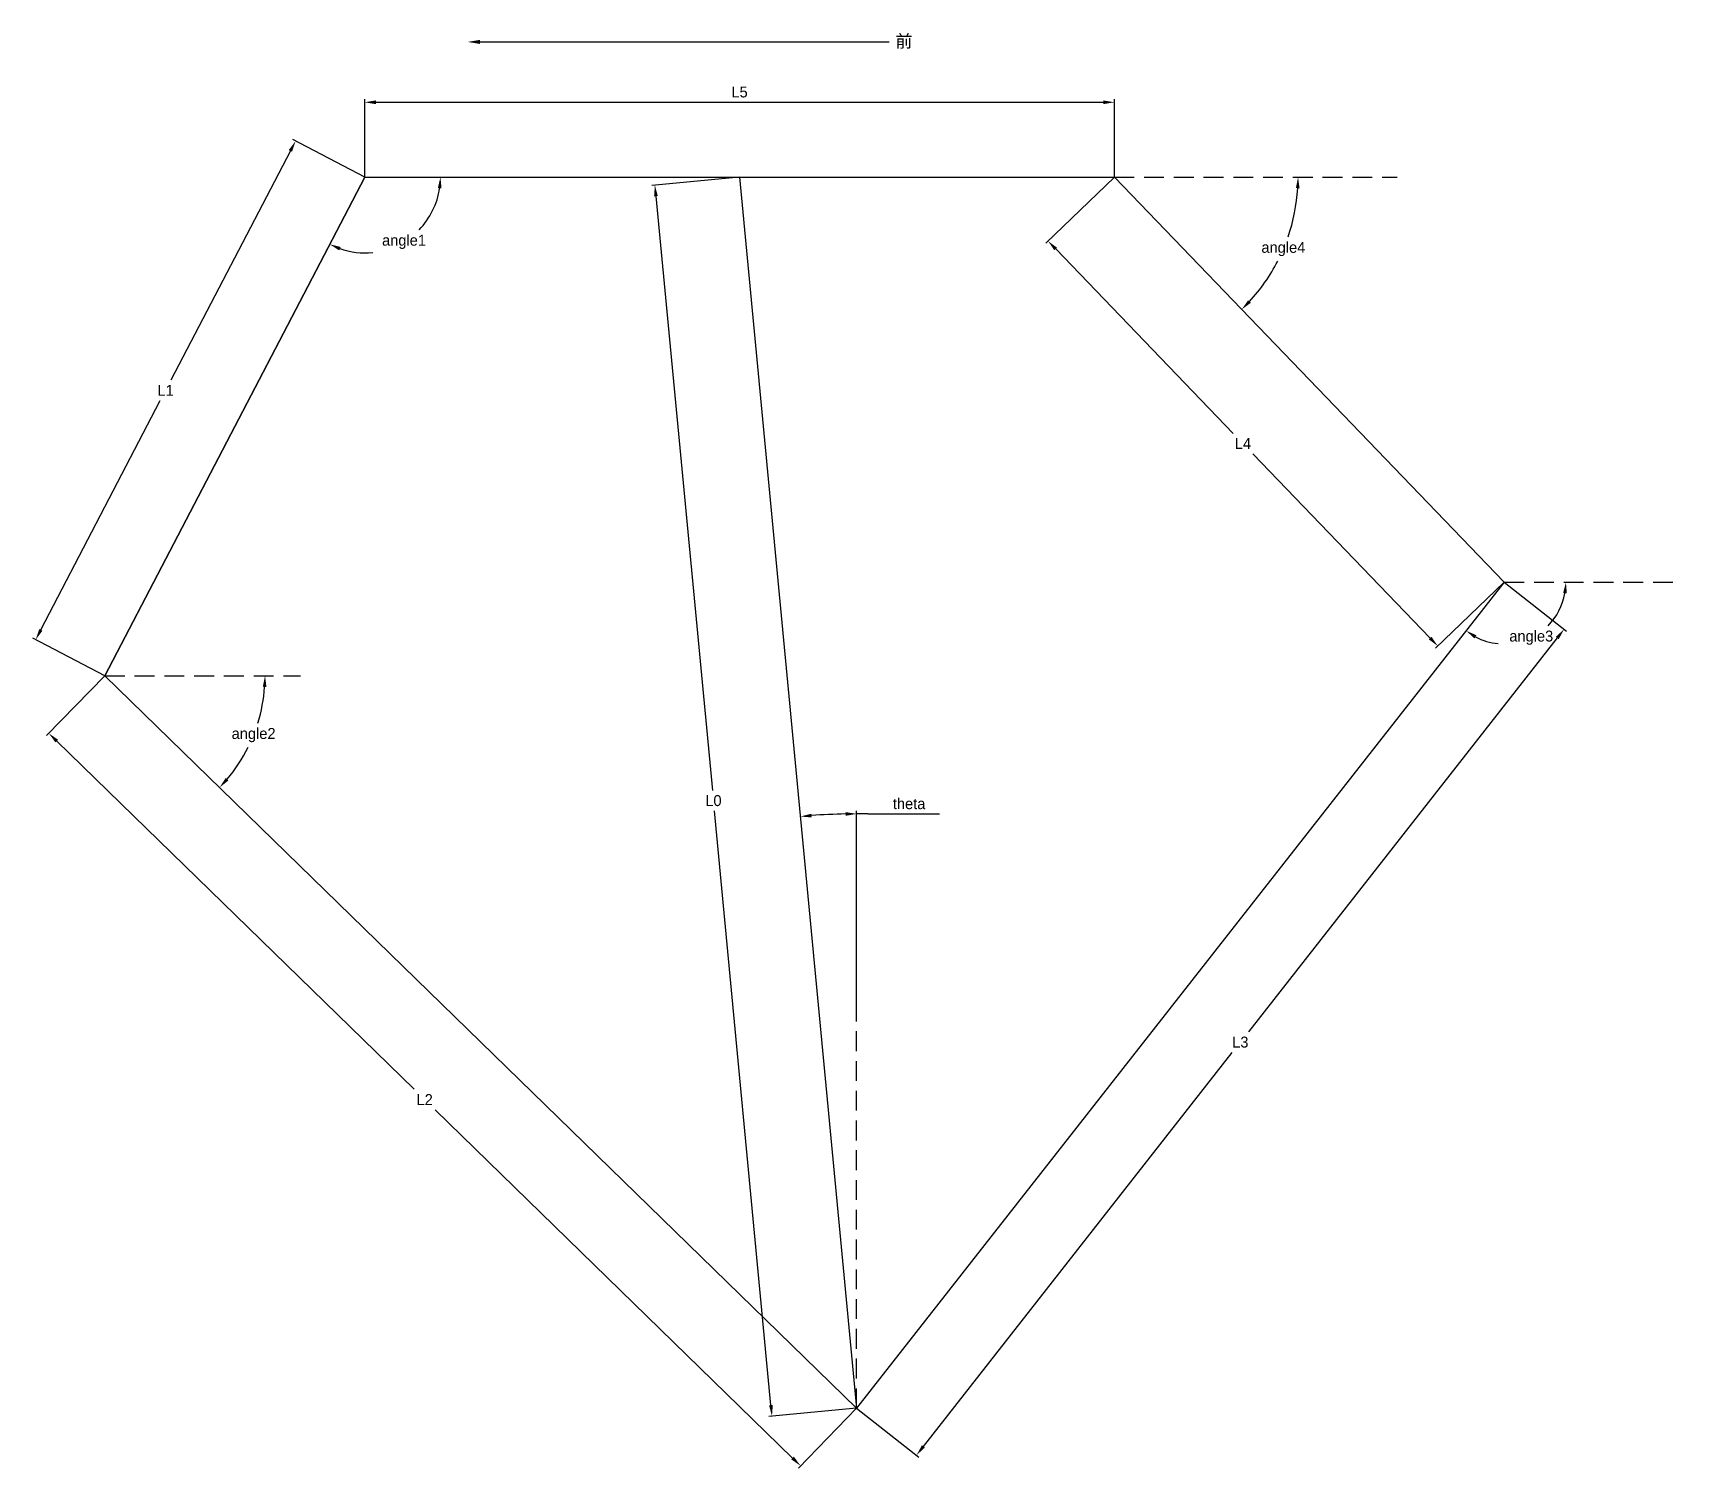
# Model space of a CAD drawing. Header units: millimetres. Extents: x -226 to 301, y -413 to 46.
import ezdxf
from ezdxf import colors
from ezdxf.entities.mleader import LeaderData, LeaderLine
from ezdxf.math import Vec2, Vec3

# ---------------------------------------------------------------- set-up
doc = ezdxf.new("R2010")
doc.units = ezdxf.units.MM
doc.header["$PDSIZE"] = -1
doc.linetypes.add('HIDDEN', pattern=[9.525, 6.35, -3.175])
doc.layers.get('Defpoints').update_dxf_attribs({"lineweight": 30})
doc.layers.add('图层1', color=7, linetype='HIDDEN')
doc.dimstyles.new('ISO-25', dxfattribs={"dimtxt": 2.5, "dimasz": 2.5, "dimexe": 1.25, "dimexo": 0.625, "dimtad": 1, "dimtxsty": 'Standard', "dimcen": 2.5, "dimadec": 0, "dimazin": 0, "dimtfac": 1, "dimtmove": 0, "dimatfit": 3, "dimfxl": 1, "dimarcsym": 0})

# ---------------------------------------------------------------- blocks, each defined once
blk = doc.blocks.new('*D5')
at = {"color": 0, "lineweight": -2, "transparency": 16777216}
for start, end in [(340.9799, 356.5348), (317.3702, 332.8006)]:
    blk.add_arc((120, 0), 58.81, start, end, dxfattribs=at)
at = {"color": 0, "transparency": 16777216}
for points in [[(178.11, -3.54), (179.29, -3.57), (178.81, 0)], [(163.69, -40.24), (162.84, -39.41), (160.78, -42.37)]]:
    blk.add_solid(points, dxfattribs=at)
at = {"layer": 'Defpoints', "color": 0, "transparency": 16777216}
for p in [(120, 0), (120, 0), (210.5, 0), (170.55, -30.05), (244.82, -129.69)]:
    blk.add_point(p, dxfattribs=at)
at = {"color": 0, "transparency": 16777216, "insert": (174.11, -23.02), "char_height": 3.5, "attachment_point": 5}
blk.add_mtext('angle4', dxfattribs=at)
blk = doc.blocks.new('*D6')
at = {"color": 0, "lineweight": -2, "transparency": 16777216}
for start, end in [(315.2549, 349.674), (242.224, 264.4229)]:
    blk.add_arc((244.82, -129.69), 19.76, start, end, dxfattribs=at)
at = {"color": 0, "transparency": 16777216}
for points in [[(263.67, -133.18), (264.85, -133.28), (264.58, -129.69)], [(235.29, -147.67), (235.94, -146.67), (232.63, -145.24)]]:
    blk.add_solid(points, dxfattribs=at)
at = {"layer": 'Defpoints', "color": 0, "transparency": 16777216}
for p in [(244.82, -129.69), (244.82, -129.69), (301.42, -129.69), (246.41, -149.38), (37.49, -394.09)]:
    blk.add_point(p, dxfattribs=at)
at = {"color": 0, "transparency": 16777216, "insert": (253.47, -147.45), "char_height": 3.5, "attachment_point": 5}
blk.add_mtext('angle3', dxfattribs=at)
blk = doc.blocks.new('*D7')
at = {"color": 0, "lineweight": -2, "transparency": 16777216}
for start, end in [(342.8017, 356.0242), (319.7243, 333.5005)]:
    blk.add_arc((-203.18, -159.63), 51.26, start, end, dxfattribs=at)
at = {"color": 0, "transparency": 16777216}
for points in [[(-152.64, -163.16), (-151.46, -163.2), (-151.92, -159.63)], [(-163.64, -193.16), (-164.51, -192.36), (-166.47, -195.4)]]:
    blk.add_solid(points, dxfattribs=at)
at = {"layer": 'Defpoints', "color": 0, "transparency": 16777216}
for p in [(-203.18, -159.63), (-203.18, -159.63), (-140.56, -159.63), (-158.57, -184.87), (37.49, -394.09)]:
    blk.add_point(p, dxfattribs=at)
at = {"color": 0, "transparency": 16777216, "insert": (-155.58, -178.64), "char_height": 3.5, "attachment_point": 5}
blk.add_mtext('angle2', dxfattribs=at)
blk = doc.blocks.new('*D8')
at = {"color": 0, "lineweight": -2, "transparency": 16777216}
for start, end in [(315.896, 351.5911), (250.8852, 276.1411)]:
    blk.add_arc((-120, 0), 24.25, start, end, dxfattribs=at)
at = {"color": 0, "transparency": 16777216}
for points in [[(-96.6, -3.5), (-95.42, -3.59), (-95.75, 0)], [(-128.18, -23.46), (-127.71, -22.37), (-131.21, -21.51)]]:
    blk.add_solid(points, dxfattribs=at)
at = {"layer": 'Defpoints', "color": 0, "transparency": 16777216}
for p in [(-120, 0), (-120, 0), (120, 0), (-115.1, -23.75), (-203.18, -159.63)]:
    blk.add_point(p, dxfattribs=at)
at = {"color": 0, "transparency": 16777216, "insert": (-107.42, -20.74), "char_height": 3.5, "attachment_point": 5}
blk.add_mtext('angle1', dxfattribs=at)
blk = doc.blocks.new('*D9')
at = {"color": 0, "lineweight": -2, "transparency": 16777216}
for p, q in [((37.49, -270.29), (37.49, -202.84)), ((41.05, -203.87), (63.98, -203.87))]:
    blk.add_line(p, q, dxfattribs=at)
for start, end in [(91.0709, 94.3634), (88.9291, 90)]:
    blk.add_arc((37.49, -394.09), 190.25, start, end, dxfattribs=at)
at = {"color": 0, "transparency": 16777216}
for points in [[(23.07, -204.98), (22.97, -203.8), (19.47, -204.69)], [(33.93, -203.28), (33.94, -204.46), (37.49, -203.84)]]:
    blk.add_solid(points, dxfattribs=at)
at = {"layer": 'Defpoints', "color": 0, "transparency": 16777216}
for p in [(0, 0), (25.47, -204.22), (37.49, -270.29), (37.49, -394.09), (37.49, -394.09)]:
    blk.add_point(p, dxfattribs=at)
at = {"color": 0, "transparency": 16777216, "insert": (54.29, -200.6), "char_height": 3.5, "attachment_point": 5}
blk.add_mtext('theta', dxfattribs=at)
blk = doc.blocks.new('*D10')
at = {"color": 0, "lineweight": -2, "transparency": 16777216}
for p, q in [((0, 0), (-28.1, -2.67)), ((-26.77, -6.12), (-8.67, -196.35)), ((10.05, -393.13), (-8.05, -202.9)), ((37.49, -394.09), (9.39, -396.76))]:
    blk.add_line(p, q, dxfattribs=at)
at = {"color": 0, "transparency": 16777216}
for points in [[(-26.18, -6.06), (-27.36, -6.17), (-27.11, -2.58)], [(10.64, -393.07), (9.46, -393.19), (10.38, -396.67)]]:
    blk.add_solid(points, dxfattribs=at)
at = {"layer": 'Defpoints', "color": 0, "transparency": 16777216}
for p in [(0, 0), (37.49, -394.09), (10.38, -396.67)]:
    blk.add_point(p, dxfattribs=at)
at = {"color": 0, "transparency": 16777216, "insert": (-8.36, -199.62), "char_height": 3.5, "attachment_point": 5}
blk.add_mtext('L0', dxfattribs=at)
blk = doc.blocks.new('*D11')
at = {"color": 0, "lineweight": -2, "transparency": 16777216}
for p, q in [((-120, 0), (-143.04, 12)), ((-143.79, 8.39), (-182.03, -65)), ((-223.69, -144.93), (-185.45, -71.55)), ((-203.18, -159.63), (-226.22, -147.62))]:
    blk.add_line(p, q, dxfattribs=at)
at = {"color": 0, "transparency": 16777216}
for points in [[(-144.32, 8.66), (-143.27, 8.11), (-142.15, 11.54)], [(-224.21, -144.66), (-223.16, -145.21), (-225.33, -148.09)]]:
    blk.add_solid(points, dxfattribs=at)
at = {"layer": 'Defpoints', "color": 0, "transparency": 16777216}
for p in [(-120, 0), (-225.33, -148.09), (-203.18, -159.63)]:
    blk.add_point(p, dxfattribs=at)
at = {"color": 0, "transparency": 16777216, "insert": (-183.74, -68.27), "char_height": 3.5, "attachment_point": 5}
blk.add_mtext('L1', dxfattribs=at)
blk = doc.blocks.new('*D12')
at = {"color": 0, "lineweight": -2, "transparency": 16777216}
for p, q in [((120, 0), (98.03, -21.15)), ((101.21, -23.02), (158.01, -82.03)), ((221.1, -147.58), (164.31, -88.57)), ((244.82, -129.69), (222.85, -150.84))]:
    blk.add_line(p, q, dxfattribs=at)
at = {"color": 0, "transparency": 16777216}
for points in [[(101.64, -22.61), (100.79, -23.43), (98.75, -20.46)], [(221.53, -147.17), (220.68, -147.99), (223.57, -150.14)]]:
    blk.add_solid(points, dxfattribs=at)
at = {"layer": 'Defpoints', "color": 0, "transparency": 16777216}
for p in [(120, 0), (244.82, -129.69), (223.57, -150.14)]:
    blk.add_point(p, dxfattribs=at)
at = {"color": 0, "transparency": 16777216, "insert": (161.16, -85.3), "char_height": 3.5, "attachment_point": 5}
blk.add_mtext('L4', dxfattribs=at)
blk = doc.blocks.new('*D13')
at = {"color": 0, "lineweight": -2, "transparency": 16777216}
for p, q in [((-120, 0), (-120, 24.94)), ((-116.44, 23.94), (116.44, 23.94)), ((120, 0), (120, 24.94))]:
    blk.add_line(p, q, dxfattribs=at)
at = {"color": 0, "transparency": 16777216}
for points in [[(-116.44, 24.54), (-116.44, 23.35), (-120, 23.94)], [(116.44, 24.54), (116.44, 23.35), (120, 23.94)]]:
    blk.add_solid(points, dxfattribs=at)
at = {"layer": 'Defpoints', "color": 0, "transparency": 16777216}
for p in [(120, 23.94), (-120, 0), (120, 0)]:
    blk.add_point(p, dxfattribs=at)
at = {"color": 0, "transparency": 16777216, "insert": (0, 27.22), "char_height": 3.5, "attachment_point": 5}
blk.add_mtext('L5', dxfattribs=at)
blk = doc.blocks.new('*D14')
at = {"color": 0, "lineweight": -2, "transparency": 16777216}
for p, q in [((-203.18, -159.63), (-221.84, -178.78)), ((-218.6, -180.55), (-104.17, -292.02)), ((16.98, -410.05), (-97.45, -298.57)), ((37.49, -394.09), (18.83, -413.25))]:
    blk.add_line(p, q, dxfattribs=at)
at = {"color": 0, "transparency": 16777216}
for points in [[(-218.18, -180.12), (-219.01, -180.97), (-221.14, -178.07)], [(17.4, -409.62), (16.57, -410.47), (19.53, -412.53)]]:
    blk.add_solid(points, dxfattribs=at)
at = {"layer": 'Defpoints', "color": 0, "transparency": 16777216}
for p in [(-203.18, -159.63), (37.49, -394.09), (19.53, -412.53)]:
    blk.add_point(p, dxfattribs=at)
at = {"color": 0, "transparency": 16777216, "insert": (-100.81, -295.3), "char_height": 3.5, "attachment_point": 5}
blk.add_mtext('L2', dxfattribs=at)
blk = doc.blocks.new('*D15')
at = {"color": 0, "lineweight": -2, "transparency": 16777216}
for p, q in [((244.82, -129.69), (264.78, -145.34)), ((261.8, -147.52), (162.9, -273.65)), ((58.86, -406.33), (157.76, -280.2)), ((37.49, -394.09), (57.45, -409.74))]:
    blk.add_line(p, q, dxfattribs=at)
at = {"color": 0, "transparency": 16777216}
for points in [[(261.34, -147.16), (262.27, -147.89), (264, -144.72)], [(58.39, -405.96), (59.32, -406.69), (56.66, -409.13)]]:
    blk.add_solid(points, dxfattribs=at)
at = {"layer": 'Defpoints', "color": 0, "transparency": 16777216}
for p in [(244.82, -129.69), (37.49, -394.09), (56.66, -409.13)]:
    blk.add_point(p, dxfattribs=at)
at = {"color": 0, "transparency": 16777216, "insert": (160.33, -276.92), "char_height": 3.5, "attachment_point": 5}
blk.add_mtext('L3', dxfattribs=at)

msp = doc.modelspace()

# ---------------------------------------------------------------- linework, layer by layer
at = {"color": 7, "linetype": 'Continuous'}
for p, q in [((-120, 0), (-203.181, -159.628)), ((-120, 0), (120, 0)), ((0, 0), (37.491, -394.091)), ((120, 0), (244.824, -129.688)), ((244.824, -129.688), (37.491, -394.091)), ((-203.181, -159.628), (37.491, -394.091))]:
    msp.add_line(p, q, dxfattribs=at)
at = {"layer": 'Defpoints'}
for p, q in [((-203.181, -159.628), (-120, 0)), ((-120, 0), (120, 0)), ((0, 0), (37.491, -394.091)), ((120, 0), (244.824, -129.688)), ((244.824, -129.688), (37.491, -394.091)), ((37.491, -394.091), (-203.181, -159.628))]:
    msp.add_line(p, q, dxfattribs=at)
at = {"layer": '图层1'}
for p, q in [((120, 0), (210.497, 0)), ((244.824, -129.688), (301.423, -129.688)), ((-203.181, -159.628), (-140.558, -159.628)), ((37.491, -394.091), (37.491, -270.293))]:
    msp.add_line(p, q, dxfattribs=at)

# ---------------------------------------------------------------- dimensions: what is measured, and where the dimension line sits
dim = msp.add_linear_dim(base=(120, 23.944), p1=(-120, 0), p2=(120, 0), text='L5', dimstyle='ISO-25', override={"dimtxt": 3.5, "dimasz": 3.556, "dimexe": 1, "dimexo": 0, "dimgap": 1.524, "dimtih": 1, "dimtoh": 1, "dimzin": 1, "dimadec": 2, "dimtzin": 1})
dim.commit()
dim.dimension.update_dxf_attribs({"geometry": '*D13', "text_midpoint": (0, 23.944), "dimtype": 160})
for p1, p2, distance, text, picture, middle in [((-120, 0), (-203.181, -159.628), -24.977, 'L1', '*D11', (-183.74, -68.272)), ((0, 0), (37.491, -394.091), -27.23, 'L0', '*D10', (-8.362, -199.625)), ((120, 0), (244.824, -129.688), -29.499, 'L4', '*D12', (161.158, -85.3)), ((244.824, -129.688), (37.491, -394.091), 24.365, 'L3', '*D15', (160.331, -276.925)), ((-203.181, -159.628), (37.491, -394.091), -25.74, 'L2', '*D14', (-100.807, -295.297))]:
    dim = msp.add_aligned_dim(p1=p1, p2=p2, distance=distance, text=text, dimstyle='ISO-25', override={"dimtxt": 3.5, "dimasz": 3.556, "dimexe": 1, "dimexo": 0, "dimgap": 1.524, "dimtih": 1, "dimtoh": 1, "dimzin": 1, "dimadec": 2, "dimtzin": 1})
    dim.commit()
    dim.dimension.update_dxf_attribs({"geometry": picture, "text_midpoint": middle})
for base, line1, line2, text, picture, middle in [((-115.102, -23.752), ((-120, 0), (120, 0)), ((-120, 0), (-203.181, -159.628)), 'angle1', '*D8', (-107.423, -20.735)), ((25.469, -204.219), ((37.491, -394.091), (37.491, -270.293)), ((0, 0), (37.491, -394.091)), 'theta', '*D9', (54.293, -200.598)), ((170.549, -30.049), ((120, 0), (244.824, -129.688)), ((120, 0), (210.497, 0)), 'angle4', '*D5', (174.112, -23.022)), ((246.408, -149.383), ((244.824, -129.688), (301.423, -129.688)), ((244.824, -129.688), (37.491, -394.091)), 'angle3', '*D6', (253.469, -147.454))]:
    dim = msp.add_angular_dim_2l(base=base, line1=line1, line2=line2, text=text, dimstyle='ISO-25', override={"dimtxt": 3.5, "dimasz": 3.556, "dimexe": 1, "dimexo": 0, "dimgap": 1.524, "dimtih": 1, "dimtoh": 1, "dimzin": 1, "dimadec": 2, "dimtzin": 1})
    dim.commit()
    dim.dimension.update_dxf_attribs({"geometry": picture, "text_midpoint": middle})
dim = msp.add_angular_dim_2l(base=(-158.57, -184.868), line1=((-203.181, -159.628), (37.491, -394.091)), line2=((-203.181, -159.628), (-140.558, -159.628)), text='angle2', dimstyle='ISO-25', override={"dimtxt": 3.5, "dimasz": 3.556, "dimexe": 1, "dimexo": 0, "dimgap": 1.524, "dimtih": 1, "dimtoh": 1, "dimzin": 1, "dimadec": 2, "dimtzin": 1})
dim.commit()
dim.dimension.update_dxf_attribs({"geometry": '*D7', "text_midpoint": (-155.581, -178.64), "dimtype": 162})

# ---------------------------------------------------------------- leaders
ml = msp.add_multileader_mtext('Standard')
ml.set_content('{\\fSimSun|b0|i0|c134|p2;前}', color=256)
ml.set_leader_properties()
ml.build(insert=Vec2(0, 0))
ml.multileader.update_dxf_attribs({"text_right_attachment_type": 6, "dogleg_length": 0.36})
ctx = ml.context
ctx.base_point, ctx.plane_origin = Vec3(47.896, 43.264), Vec3(-87.048, 43.264)
ctx.right_attachment = 6
notes = []
notes.append((ctx, [(0, (1, 1, 0), (47.536, 43.264), (1, 0), 0.36, [(0, [(-87.048, 43.264)], 0, [])])]))
ctx.mtext.insert, ctx.mtext.rotation, ctx.mtext.flow_direction = Vec3(49.896, 45.521), -3.1415927, 5
for ctx, leaders in notes:
    for number, flags, end, landing, length, lines in leaders:
        leader = LeaderData()
        leader.index, (leader.has_last_leader_line, leader.has_dogleg_vector, leader.attachment_direction) = number, flags
        leader.last_leader_point, leader.dogleg_vector, leader.dogleg_length = Vec3(end), Vec3(landing), length
        for number, points, colour, breaks in lines:
            line = LeaderLine()
            line.index, line.vertices, line.color, line.breaks = number, Vec3.list(points), colors.encode_raw_color(colour), breaks
            leader.lines.append(line)
        ctx.leaders.append(leader)

doc.saveas('drawing.dxf')
